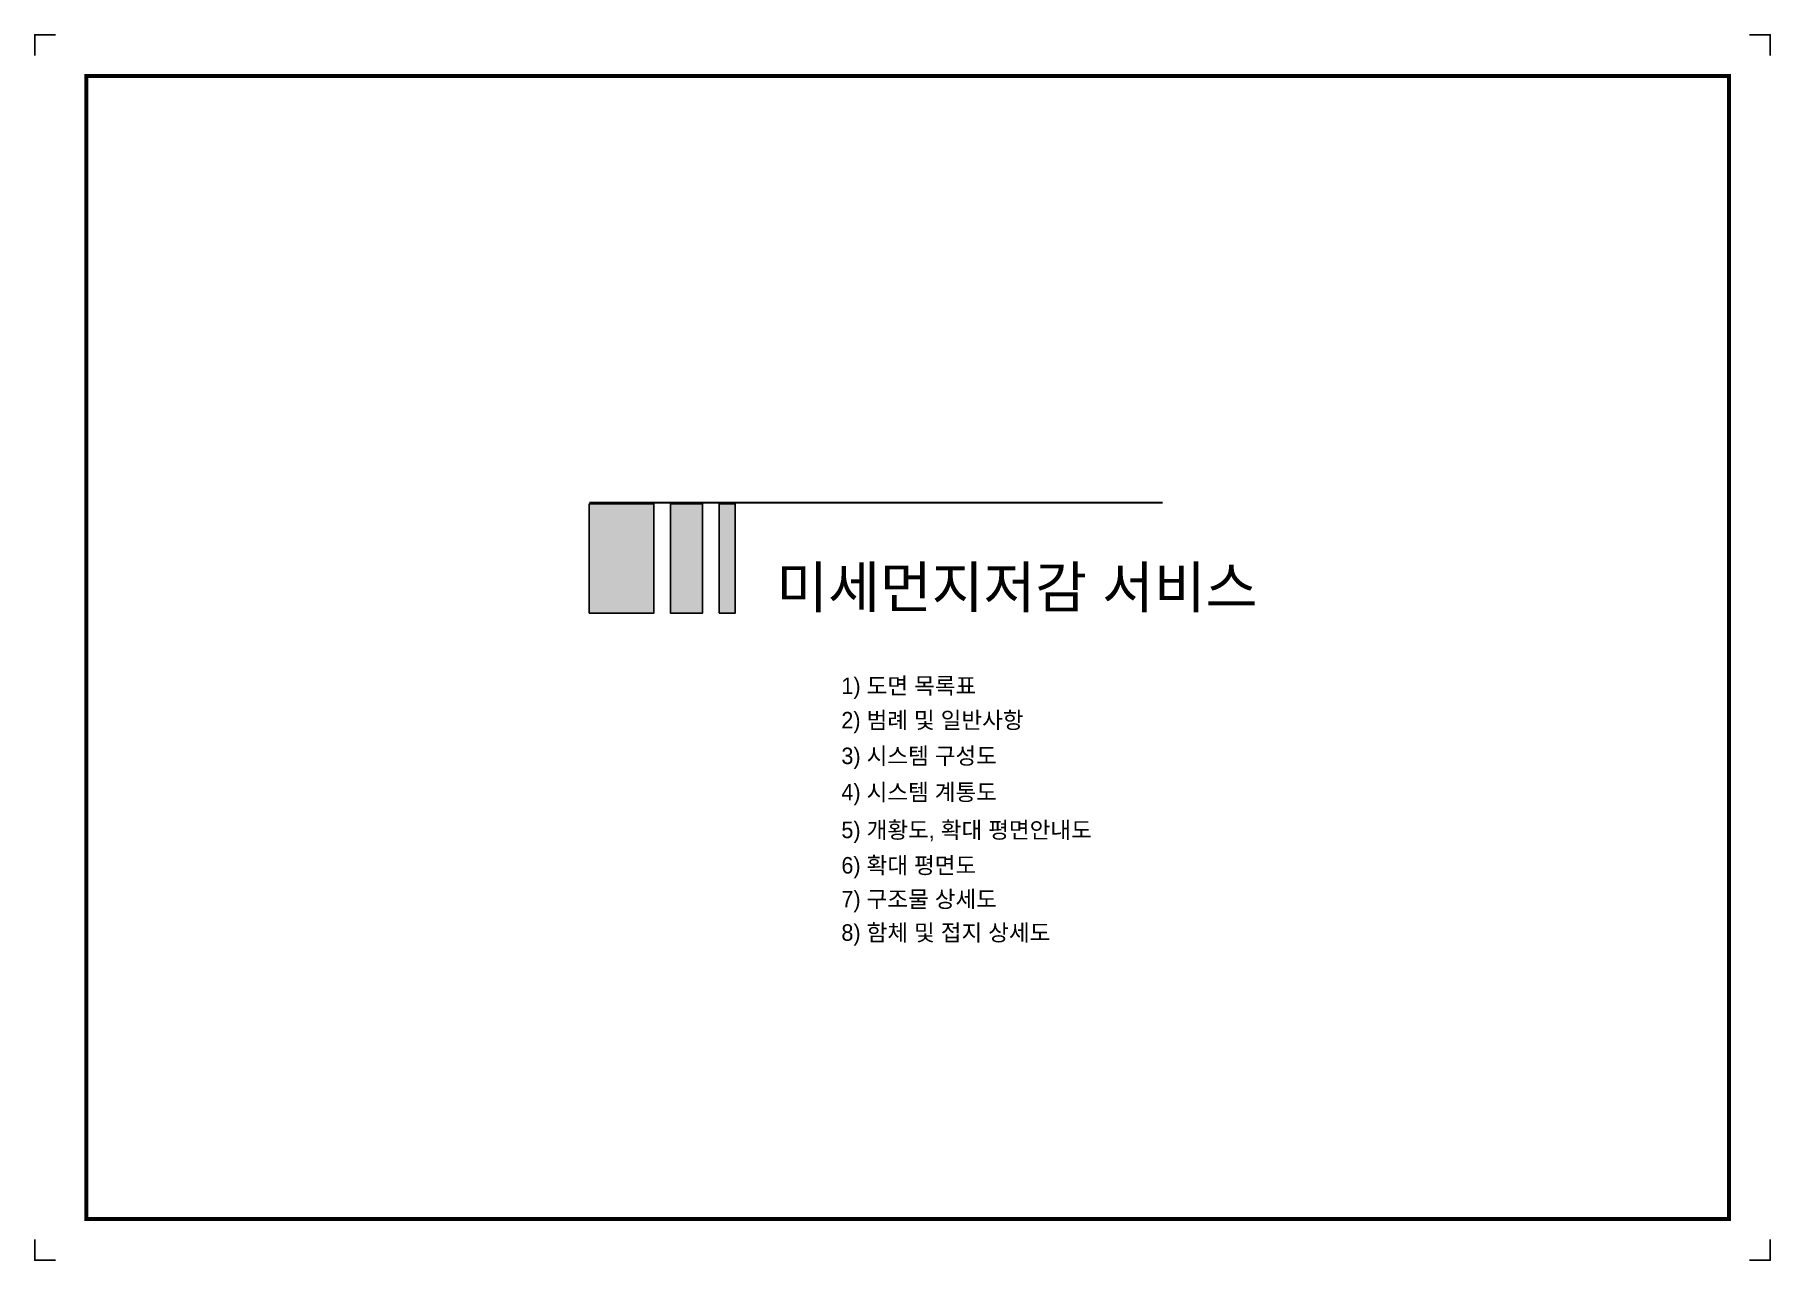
# Model space of a CAD drawing. Extents: x 1814 to 2655, y 0 to 594.
import ezdxf

# ---------------------------------------------------------------- set-up
doc = ezdxf.new("R2010")
doc.units = 0
doc.layers.add('CMN_굵은도곽', color=4, linetype='Continuous')
doc.layers.add('CMN_표지타이틀', color=7, linetype='Continuous')
doc.layers.add('CMN_인쇄영역', color=2, linetype='Continuous', plot=False)
doc.styles.add('HY해드라인M', font='H2HDRM.TTF')

msp = doc.modelspace()

# ---------------------------------------------------------------- hatches: boundary and pattern name
at = {"layer": 'CMN_굵은도곽'}
for color, points in [(7, [(2113.6, 366.69), (2082.3, 366.69), (2082.3, 313.72), (2113.6, 313.72)]), (8, [(2137.25, 366.69), (2121.6, 366.69), (2121.6, 313.72), (2137.25, 313.72)]), (9, [(2145.25, 313.72), (2153.07, 313.72), (2153.07, 366.69), (2145.25, 366.69)])]:
    msp.add_hatch(color=color, dxfattribs=at).paths.add_polyline_path(points)

# ---------------------------------------------------------------- linework, layer by layer
at = {"layer": 'CMN_굵은도곽', "const_width": 2}
msp.add_lwpolyline([(1838.59, 20), (2634.59, 20), (2634.59, 574), (1838.59, 574)], close=True, dxfattribs=at)
at = {"layer": 'CMN_굵은도곽', "color": 7, "const_width": 1}
msp.add_lwpolyline([(2113.6, 367.2), (2082.3, 367.2)], dxfattribs=at)
at = {"layer": 'CMN_굵은도곽', "color": 7}
msp.add_lwpolyline([(2082.3, 366.69), (2113.6, 366.69), (2113.6, 313.72), (2082.3, 313.72)], close=True, dxfattribs=at)
at = {"layer": 'CMN_굵은도곽', "color": 9, "const_width": 1}
for points in [[(2121.6, 367.2), (2113.6, 367.2)], [(2145.25, 367.2), (2137.25, 367.2)], [(2153.07, 367.2), (2145.25, 367.2)], [(2360.1, 367.2), (2153.07, 367.2)]]:
    msp.add_lwpolyline(points, dxfattribs=at)
at = {"layer": 'CMN_굵은도곽', "color": 8, "const_width": 1}
msp.add_lwpolyline([(2137.25, 367.2), (2121.6, 367.2)], dxfattribs=at)
at = {"layer": 'CMN_굵은도곽', "color": 8}
msp.add_lwpolyline([(2121.6, 366.69), (2137.25, 366.69), (2137.25, 313.72), (2121.6, 313.72)], close=True, dxfattribs=at)
at = {"layer": 'CMN_굵은도곽', "color": 9}
msp.add_lwpolyline([(2145.25, 366.69), (2153.07, 366.69), (2153.07, 313.72), (2145.25, 313.72)], close=True, dxfattribs=at)
at = {"layer": 'CMN_인쇄영역'}
for points in [[(1823.59, 594), (1813.59, 594), (1813.59, 594), (1813.59, 594), (1813.59, 594), (1813.59, 594), (1813.59, 584)], [(2644.59, 594), (2654.59, 594), (2654.59, 594), (2654.59, 594), (2654.59, 594), (2654.59, 594), (2654.59, 584)], [(1823.59, 0), (1813.59, 0), (1813.59, 0), (1813.59, 0), (1813.59, 0), (1813.59, 0), (1813.59, 10)], [(2644.59, 0), (2654.59, 0), (2654.59, 0), (2654.59, 0), (2654.59, 0), (2654.59, 0), (2654.59, 10)]]:
    msp.add_lwpolyline(points, dxfattribs=at)

# ---------------------------------------------------------------- texts
at = {"layer": 'CMN_표지타이틀', "style": 'HY해드라인M'}
for s, height, p in [('미세먼지저감 서비스', 20, (2172.94, 316.26)), ('1) 도면 목록표', 8, (2204.48, 274.45)), ('2) 범례 및 일반사항', 8, (2204.44, 257.79)), ('3) 시스템 구성도', 8, (2204.48, 240.49)), ('4) 시스템 계통도', 8, (2204.48, 222.9)), ('5) 개황도, 확대 평면안내도', 8, (2204.48, 204.6)), ('6) 확대 평면도', 8, (2204.48, 187.45)), ('7) 구조물 상세도', 8, (2204.48, 171.05)), ('8) 함체 및 접지 상세도', 8, (2204.48, 154.84))]:
    msp.add_text(s, height=height, dxfattribs=at).set_placement(p)

doc.saveas('drawing.dxf')
